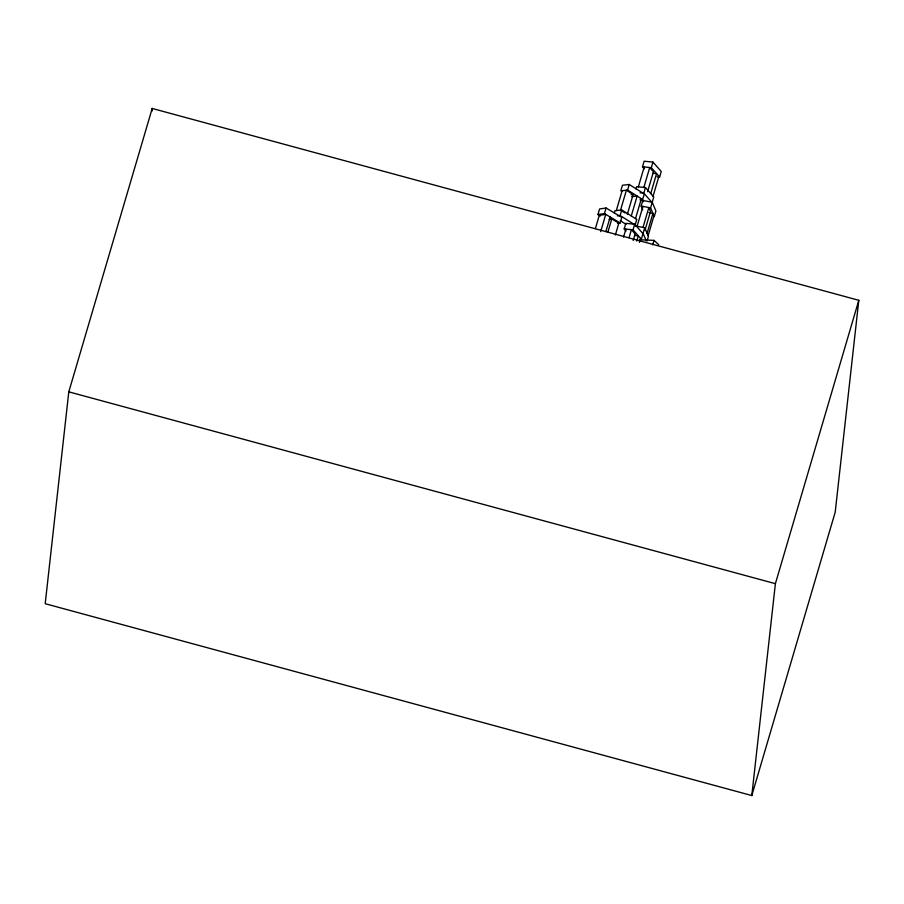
<?xml version="1.0" encoding="UTF-8"?>
<svg xmlns="http://www.w3.org/2000/svg" width="904" height="904" viewBox="0 0 904 904"><rect width="100%" height="100%" fill="white"/><g stroke="black" fill="none" stroke-linecap="round" stroke-linejoin="round"><path stroke-width="1.36" d="M68.794 391.839L45.2 603.702L751.8 795.554L835.206 512.161L858.8 300.297L152.2 108.446L68.794 391.839L775.395 583.679L751.8 795.554M151.895 111.26L152.2 108.446M600.369 215.988L597.951 214.553L599.601 208.96L606.075 207.999L621.771 217.367L620.133 222.96L617.534 223.344M595.374 228.599L599.284 215.344L605.748 214.384L600.685 231.616M597.951 214.553L604.426 213.593L606.075 207.999M605.872 231.593L610.166 217.016M607.884 232.147L611.782 218.892L618.844 223.107L615.341 235.04M614.302 212.96L614.969 210.722L621.749 209.954L636.789 219.401L635.139 224.994L620.099 215.536L617.387 215.853M616.302 210.609L622.155 190.733M620.099 215.536L621.749 209.954M629.24 184.472L622.46 185.252L620.811 190.834L627.602 190.066L629.24 184.472L644.281 193.931L642.642 199.524L639.919 199.829M627.308 214.384L633.162 194.507L626.393 190.247L620.539 210.123L625.048 212.971M624.201 228.938L625.851 223.344L634.676 224.226L642.97 233.639L641.32 239.232L633.026 229.819L624.201 228.938L626.043 231.028M635.975 188.925L636.642 186.687L645.467 187.569L653.761 196.982L650.586 207.852L654.259 216.587L655.909 210.994L652.236 202.27L642.789 200.462L641.151 206.055L642.721 209.796M644.337 168.89L642.484 166.799L644.134 161.217L652.959 162.087L661.253 171.5L659.604 177.094L657.084 176.845M623.557 237.097L625.896 229.141M638.337 186.891L644.19 167.003M631.286 215.943L637.139 196.066L631.715 196.688M629.071 237.639L631.41 229.684L635.15 233.921L633.195 240.554M643.851 187.433L649.705 167.556L653.434 171.794L647.58 191.671M635.512 218.61L641.365 198.722M633.026 229.819L634.676 224.226M652.112 202.564L643.817 193.162L645.467 187.569M659.604 177.094L651.321 167.681L652.959 162.087M637.094 226.305L642.936 206.428M636.732 241.085L638.292 235.786L634.506 235.413M650.722 193.535L656.575 173.658L652.79 173.274M642.993 227.435L648.835 207.558L650.496 211.479L645.038 230.045M639.456 242.408L640.62 238.43M653.061 196.179L658.914 176.303M635.297 225.932L644.733 227.74L643.083 233.334L646.236 240.814M647.072 233.277L652.914 213.4L648.869 212.621M648.1 235.741L653.954 215.853M647.094 240.95L648.405 236.475L644.733 227.74M652.711 244.86L654.033 240.385L639.501 239.741M775.395 583.679L858.8 300.297M609.081 219.288L611.782 218.892M631.037 194.744L633.162 194.507M642.484 166.799L651.321 167.681M640.032 192.778L643.817 193.162M641.151 206.055L650.586 207.852M604.426 213.593L620.133 222.96M627.602 190.066L642.642 199.524M620.257 220.678L626.043 224.316M654.033 240.385L658.779 244.69M641.444 199.603L643.286 201.694"/></g></svg>
